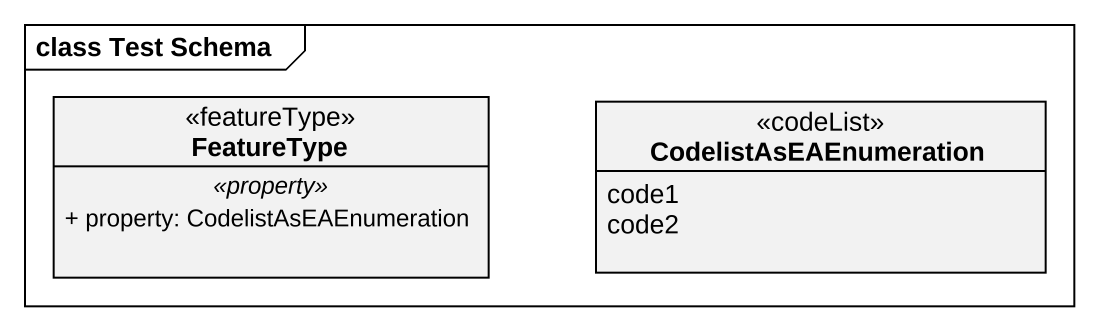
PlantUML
@startuml
mainframe class Test Schema
hide circle
hide empty members
skinparam classAttributeIconSize 0
class FeatureType <<featureType>> {
  .. <<property>> ..
  + property: CodelistAsEAEnumeration
}
enum CodelistAsEAEnumeration <<codeList>> {
  code1
  code2
}
@enduml
